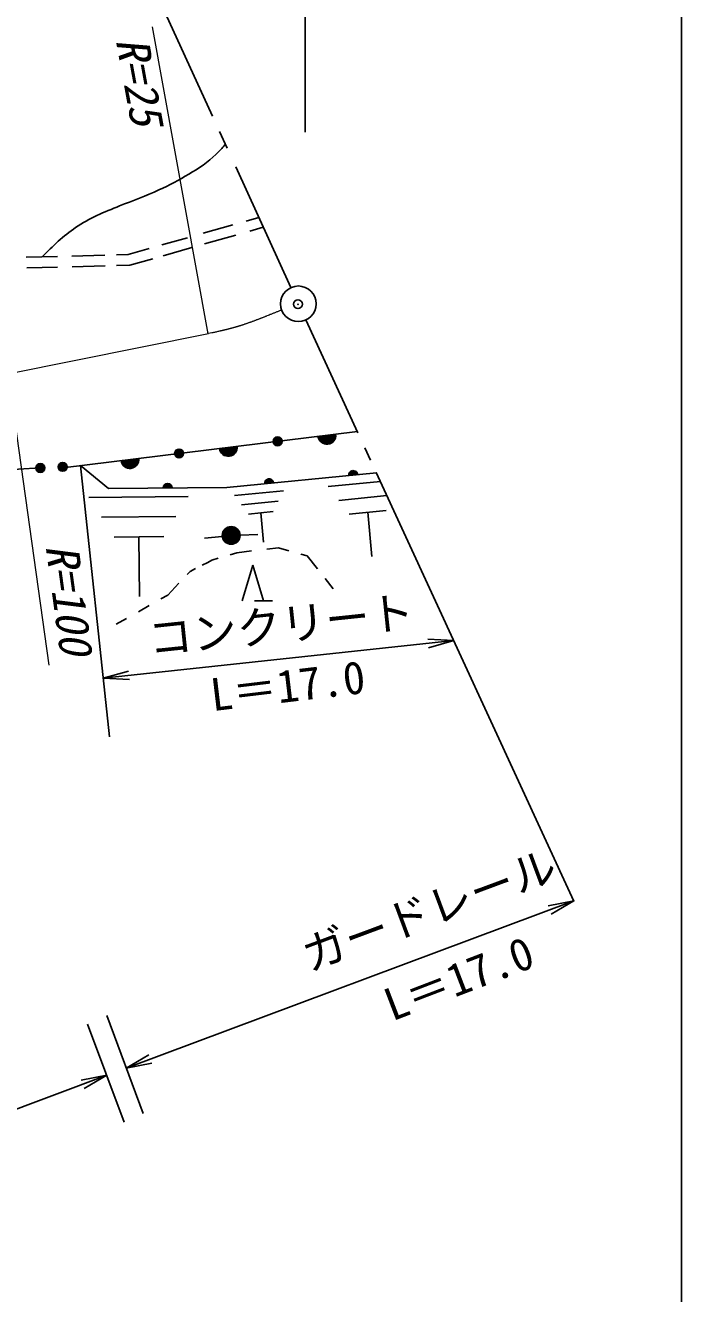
# Model space of a CAD drawing. Units: millimetres, scale not verified. Extents: x 40000 to 680000, y 20000 to 380000.
# Drawn here: x 542133 to 579000, y 246795 to 318011 of the extents above; entities that cross this region are included whole.
import ezdxf
from ezdxf.enums import TextEntityAlignment as Align

# ---------------------------------------------------------------- set-up
doc = ezdxf.new("R2010")
doc.units = ezdxf.units.MM
doc.header["$LTSCALE"] = 1000
doc.header["$PDMODE"] = 32
doc.header["$PDSIZE"] = 500
doc.linetypes.add('CHAIN', pattern=[18.5, 12, -1.5, 3.5, -1.5])
for name, color, linetype, lineweight in [('M-BGD', 7, 'Continuous', 25), ('M-BMK', 2, 'CHAIN', 13), ('M-BMK-SRVR', 3, 'Continuous', 25), ('M-STR-HTXT', 7, 'Continuous', 13), ('M-STR-STR3', 7, 'Continuous', 25), ('M-TTL-BAND', 7, 'Continuous', 25)]:
    doc.layers.add(name, color=color, linetype=linetype, lineweight=lineweight)
doc.layers.add('M-OTRS', color=6, linetype='Continuous')
doc.styles.add('ＭＳ ゴシック', font='')
doc.styles.get('ＭＳ ゴシック').set_extended_font_data('MS Gothic')

# ---------------------------------------------------------------- blocks, each defined once
blk = doc.blocks.new('open_arrow')
at = {"color": 0, "linetype": 'Continuous', "lineweight": -2}
blk.add_lwpolyline([(7.5, 1.25), (0, 0), (7.5, -1.25)], dxfattribs=at)

msp = doc.modelspace()

# ---------------------------------------------------------------- linework, layer by layer
at = {"layer": 'M-BGD'}
for p, q in [((554533, 307024), (555248, 307227)), ((552127, 306340), (553787, 306812)), ((553956, 306236), (552198, 305736)), ((555501, 306675), (554745, 306460)), ((549807, 305681), (551232, 306086)), ((551479, 305532), (549878, 305077)), ((542180, 304988), (543934, 305035)), ((544737, 305056), (546596, 305106)), ((547248, 305124), (547909, 305141)), ((547909, 305141), (549080, 305474)), ((549288, 304910), (548000, 304543)), ((543933, 304435), (542216, 304389)), ((546624, 304507), (544763, 304457)), ((548000, 304543), (547244, 304523)), ((544247, 293162), (560782, 295203)), ((540257, 293007), (542974, 293158)), ((546797, 292008), (545239, 293292)), ((561850, 292887), (553460, 292066)), ((553460, 292066), (546797, 292008)), ((559135, 292119), (562074, 292403)), ((545705, 291499), (551285, 291549)), ((553875, 291609), (556625, 291879)), ((554275, 291089), (556335, 291299)), ((559735, 291339), (562440, 291609)), ((554665, 290569), (556045, 290709)), ((555515, 288989), (555355, 290639)), ((560325, 290559), (562395, 290769)), ((561605, 288179), (561365, 290669)), ((546415, 290389), (550595, 290429)), ((547125, 289279), (549905, 289309)), ((548545, 285949), (548515, 289299)), ((553196, 289318), (552202, 289211)), ((554193, 289389), (555192, 289422)), ((554011, 288398), (554842, 288498)), ((555690, 288599), (556352, 288678)), ((556352, 288678), (556939, 288512)), ((552056, 287693), (552375, 287857)), ((552375, 287857), (552614, 287979)), ((552614, 287979), (552966, 288085)), ((553633, 288285), (554011, 288398)), ((557614, 288322), (557960, 288224)), ((557960, 288224), (558539, 287493)), ((551218, 287168), (551391, 287350)), ((551391, 287350), (551695, 287507)), ((554308, 285704), (554908, 287704)), ((554908, 287704), (555508, 285704)), ((550133, 286023), (550761, 286685)), ((558970, 286949), (559427, 286372)), ((549748, 285805), (550133, 286023)), ((555008, 285704), (556008, 285704)), ((548481, 285087), (549096, 285435)), ((547233, 284380), (547809, 284707))]:
    msp.add_line(p, q, dxfattribs=at)
for centre, radius in [((556302, 294652), 250), ((556302, 294652), 200), ((550770, 293972), 250), ((550770, 293972), 200), ((556302, 294652), 150), ((556302, 294652), 100), ((556302, 294652), 50), ((544231, 293220), 250), ((544231, 293220), 200), ((550770, 293972), 150), ((550770, 293972), 100), ((550770, 293972), 50), ((542974, 293158), 250), ((542974, 293158), 200), ((542974, 293158), 150), ((542974, 293158), 100), ((542974, 293158), 50), ((544231, 293220), 150), ((544231, 293220), 100), ((544231, 293220), 50), ((553693, 289372), 500), ((553693, 289372), 500), ((553693, 289372), 450), ((553693, 289372), 400), ((553693, 289372), 350), ((553693, 289372), 300), ((553693, 289372), 250), ((553693, 289372), 200), ((553693, 289372), 150), ((553693, 289372), 100), ((553693, 289372), 50)]:
    msp.add_circle(centre, radius, dxfattribs=at)
for centre, radius, start, end in [((559068, 294992), 500, 187.01034, 7.01034), ((559068, 294992), 500, 187.01034, 7.01034), ((559068, 294992), 450, 187.01034, 7.01034), ((559068, 294992), 400, 187.01034, 7.01034), ((559068, 294992), 350, 187.01034, 7.01034), ((559068, 294992), 300, 187.01034, 7.01034), ((559068, 294992), 250, 187.01034, 7.01034), ((559068, 294992), 200, 187.01034, 7.01034), ((559068, 294992), 150, 187.01034, 7.01034), ((559068, 294992), 100, 187.01034, 7.01034), ((559068, 294992), 50, 187.01034, 7.01034), ((553536, 294312), 500, 187.01034, 7.01034), ((553536, 294312), 500, 187.01034, 7.01034), ((553536, 294312), 450, 187.01034, 7.01034), ((553536, 294312), 400, 187.01034, 7.01034), ((553536, 294312), 350, 187.01034, 7.01034), ((553536, 294312), 300, 187.01034, 7.01034), ((553536, 294312), 250, 187.01034, 7.01034), ((553536, 294312), 200, 187.01034, 7.01034), ((553536, 294312), 150, 187.01034, 7.01034), ((553536, 294312), 100, 187.01034, 7.01034), ((553536, 294312), 50, 187.01034, 7.01034), ((548005, 293632), 500, 187.01034, 7.01034), ((548005, 293632), 500, 187.01034, 7.01034), ((548005, 293632), 450, 187.01034, 7.01034), ((548005, 293632), 400, 187.01034, 7.01034), ((548005, 293632), 350, 187.01034, 7.01034), ((548005, 293632), 300, 187.01034, 7.01034), ((548005, 293632), 250, 187.01034, 7.01034), ((548005, 293632), 200, 187.01034, 7.01034), ((548005, 293632), 150, 187.01034, 7.01034), ((548005, 293632), 100, 187.01034, 7.01034), ((548005, 293632), 50, 187.01034, 7.01034), ((560551, 292760), 250, 5.58958, 185.58958), ((560551, 292760), 200, 5.58958, 185.58958), ((560551, 292760), 150, 5.58958, 185.58958), ((560551, 292760), 100, 5.58958, 185.58958), ((560551, 292760), 50, 5.58958, 185.58958), ((550128, 292037), 250, 0.4993, 180.4993), ((550128, 292037), 200, 0.4993, 180.4993), ((550128, 292037), 150, 0.4993, 180.4993), ((550128, 292037), 100, 0.4993, 180.4993), ((550128, 292037), 50, 0.4993, 180.4993), ((555824, 292298), 250, 5.58958, 185.58958), ((555824, 292298), 200, 5.58958, 185.58958), ((555824, 292298), 150, 5.58958, 185.58958), ((555824, 292298), 100, 5.58958, 185.58958), ((555824, 292298), 50, 5.58958, 185.58958)]:
    msp.add_arc(centre, radius, start, end, dxfattribs=at)
msp.add_open_spline([(543070, 305012), (543670, 305604), (544269, 306197), (544956, 306664), (545710, 307176), (546568, 307537), (547427, 307873), (548171, 308164), (548916, 308436), (549635, 308767), (550210, 309031), (550768, 309334), (551317, 309660), (551859, 309983), (552391, 310330), (552841, 310764), (553018, 310935), (553183, 311119), (553347, 311304)], degree=3, knots=[0, 0, 0, 0, 1, 1, 1, 2, 2, 2, 3, 3, 3, 4, 4, 4, 5, 5, 5, 6, 6, 6, 6], dxfattribs=at)
at = {"layer": 'M-BMK'}
msp.add_line((541150, 298436), (552424, 300700), dxfattribs=at)
msp.add_open_spline([(556479, 302007), (556282, 301927), (556084, 301846), (555886, 301767), (555239, 301506), (554587, 301252), (553917, 301059), (553426, 300917), (552925, 300809), (552424, 300700)], degree=3, knots=[0, 0, 0, 0, 1, 1, 1, 2, 2, 2, 3, 3, 3, 3], dxfattribs=at)
at = {"layer": 'M-BMK-SRVR'}
for p, q in [((547818, 323441), (552641, 312916)), ((553039, 312047), (553467, 311114)), ((553948, 310063), (557054, 303286)), ((557889, 301469), (560816, 295128)), ((561206, 294283), (561525, 293592)), ((561841, 292908), (572952, 268836))]:
    msp.add_line(p, q, dxfattribs=at)
msp.add_circle((557470, 302377), 1000, dxfattribs=at)
at = {"layer": 'M-OTRS'}
msp.add_point((557444, 302356), dxfattribs=at)
at = {"layer": 'M-STR-HTXT'}
for p, q in [((552404, 300696), (549277, 317923)), ((541158, 298429), (543449, 282077))]:
    msp.add_line(p, q, dxfattribs=at)
at = {"layer": 'M-STR-STR3'}
for p, q in [((557859, 312005), (557859, 337343)), ((545239, 293292), (546863, 278056)), ((566202, 283461), (546510, 281362)), ((572949, 268843), (547801, 259464)), ((546703, 262404), (548756, 256901)), ((545630, 261935), (547683, 256431)), ((546704, 259055), (482445, 235088))]:
    msp.add_line(p, q, dxfattribs=at)
at = {"layer": 'M-TTL-BAND'}
msp.add_line((579000, 20000), (579000, 370000), dxfattribs=at)

# ---------------------------------------------------------------- block references
at = {"layer": 'M-STR-STR3', "xscale": 193, "yscale": 193}
for p, rotation in [((566202, 283461), 186.1), ((546510, 281362), 6.1), ((572949, 268843), 200.5), ((547801, 259464), 20.5), ((546704, 259055), 200.5)]:
    msp.add_blockref('open_arrow', p, dxfattribs=dict(at, rotation=rotation))

# ---------------------------------------------------------------- texts
at = {"layer": 'M-STR-HTXT', "style": 'ＭＳ ゴシック', "oblique": 15}
for s, rotation, p in [('R=25', 280.399, (546666, 317093)), ('R=100', 277.757, (542722, 288706))]:
    msp.add_text(s, height=1833, rotation=rotation, dxfattribs=at).set_placement(p, align=Align.BOTTOM_LEFT)
at = {"layer": 'M-STR-STR3', "style": 'ＭＳ ゴシック'}
for s, rotation, p in [('コンクリート', 5.988, (549185, 282099)), ('L＝17.0', 6.818, (552706, 278954)), ('ガードレール', 20.418, (558289, 264354)), ('L＝17.0', 20.98, (562927, 261560))]:
    msp.add_text(s, height=1833, rotation=rotation, dxfattribs=at).set_placement(p, align=Align.BOTTOM_LEFT)

doc.saveas('drawing.dxf')
